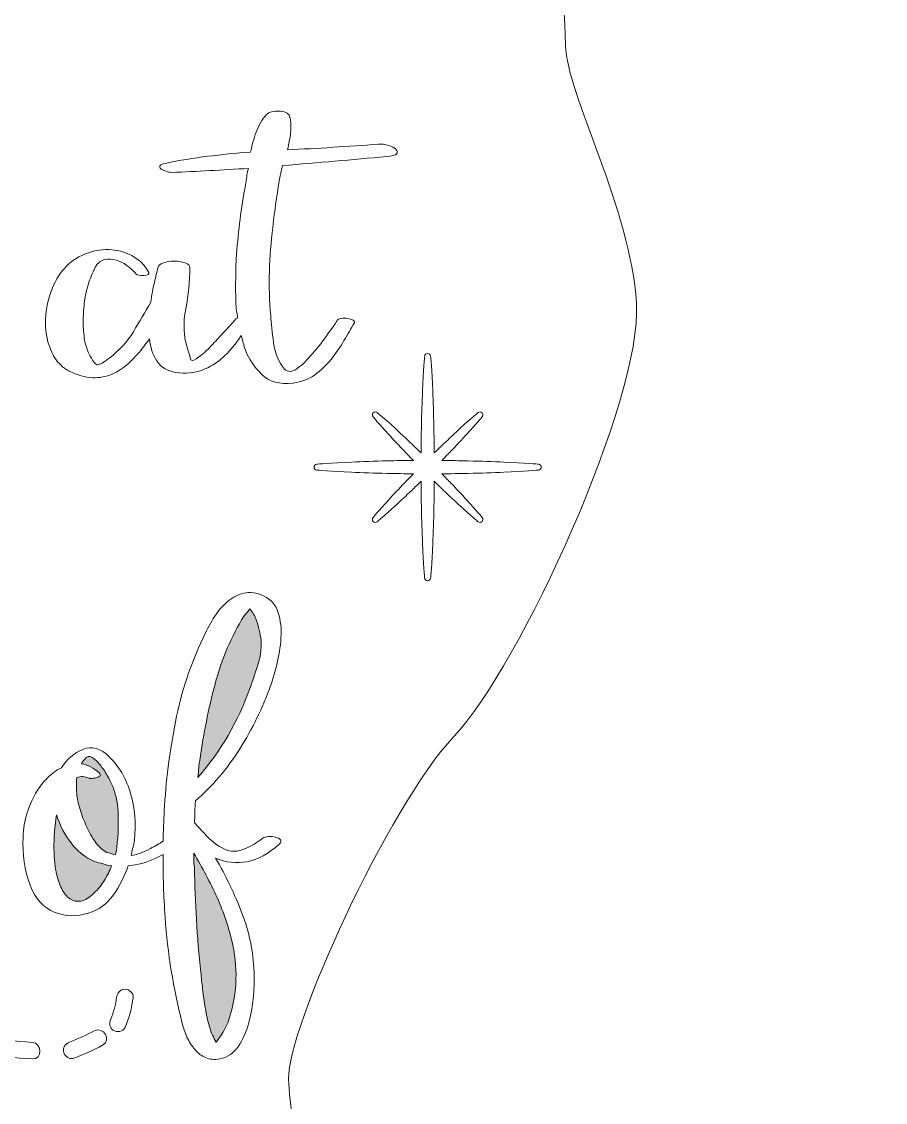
# Model space of a CAD drawing. Header units: inches. Extents: x 291 to 1011, y -741 to -6.
# Drawn here: x 800.8 to 1011.1, y -527.4 to -264.4 of the extents above; entities that cross this region are included whole.
import ezdxf

# ---------------------------------------------------------------- set-up
doc = ezdxf.new("R2010")
doc.units = ezdxf.units.IN
doc.header["$MEASUREMENT"] = 0
doc.layers.add('Layer 1', color=7, linetype='Continuous')

# ---------------------------------------------------------------- blocks, each defined once
blk = doc.blocks.new('block 3')
at = {"layer": 'Layer 1', "lineweight": 0}
for points, knots in [([(1005.25, -148.93), (1002.34, -146.02), (995.2, -138.36), (992.02, -133.06), (988.86, -127.77), (983.56, -103.16), (977.74, -95.49), (971.91, -87.81), (950.22, -63.99), (935.4, -59.76), (920.58, -55.53), (917.94, -55.53), (915.82, -51.56), (913.7, -47.6), (928.26, -14.78), (926.4, -10.55), (924.56, -6.32), (918.74, -10.55), (915.56, -13.19), (912.38, -15.85), (906.03, -24.31), (904.18, -23.26), (902.33, -22.19), (902.33, -15.31), (898.88, -15.05), (895.45, -14.78), (875.08, -29.33), (866.87, -35.95), (858.67, -42.56), (852.07, -48.52), (834.32, -61.88), (816.58, -75.26), (794.26, -89.86), (775.57, -132.39), (756.08, -176.75), (757.04, -236.19), (723.83, -244.64), (690.62, -253.07), (645.65, -244.02), (598.38, -272.6), (551.11, -301.18), (510.88, -349.51), (491.13, -456.76), (475.75, -540.27), (479.61, -587.41), (479.75, -609.2), (431.92, -567.89), (405.83, -506.33), (413.95, -465.47), (425.73, -406.27), (496.62, -317.55), (513.7, -257.02), (530.77, -196.49), (532.91, -112.64), (466.64, -81.68), (410.57, -55.49), (357.48, -76.89), (335.02, -111.94), (312.57, -147.01), (310.01, -191.11), (332.77, -223.41), (355.54, -255.7), (397.02, -266.47), (405.79, -249.27), (423.01, -215.51), (377.12, -210.42), (367.02, -201.47), (356.91, -192.54), (345.64, -160.51), (376.1, -135.23), (406.57, -109.95), (450.77, -118.97), (466.67, -152.4), (482.58, -185.82), (470.97, -256.45), (431.98, -310.26), (291.39, -504.28), (386.9, -628.38), (463.52, -669.05), (469.21, -672.07), (474.93, -674.84), (480.65, -677.38), (483.09, -684.1), (486.5, -689.93), (491.13, -693.85), (509.48, -709.37), (514.41, -707.26), (520.77, -712.9), (527.12, -718.55), (517.94, -722.07), (548.28, -723.49), (578.63, -724.89), (625.2, -733.36), (645.65, -733.36), (666.12, -733.36), (674.59, -727.72), (683.05, -731.25), (691.52, -734.78), (718.33, -741.12), (731.74, -736.19), (745.16, -731.25), (751.5, -722.07), (748.32, -708.32), (745.16, -694.55), (729.8, -685.03), (729.8, -685.03), (729.8, -685.03), (736.16, -679.73), (736.16, -679.73), (736.16, -679.73), (767.38, -678.14), (779.55, -677.62), (791.73, -677.09), (805.48, -670.75), (807.6, -672.86), (809.71, -674.98), (811.3, -696.14), (819.78, -705.14), (828.24, -714.14), (833.53, -717.31), (844.64, -718.37), (855.76, -719.43), (891.74, -716.78), (899.15, -713.08), (906.56, -709.37), (908.15, -697.21), (904.97, -690.32), (901.79, -683.44), (895.45, -678.68), (895.45, -678.68), (895.45, -678.68), (908.5, -680.45), (915.21, -668.81), (921.9, -657.15), (920.85, -646.58), (914.5, -641.28), (908.15, -635.99), (888.74, -632.81), (885.57, -629.65), (882.39, -626.47), (879.58, -588.35), (876.05, -574.25), (872.52, -560.13), (866.16, -533.67), (865.81, -521.68), (865.46, -509.68), (889.8, -455.71), (906.03, -438.41), (922.25, -421.13), (951.89, -356.21), (950.49, -332.93), (949.08, -309.65), (933.56, -282.48), (933.19, -270.13), (932.84, -257.79), (931.08, -235.21), (939.9, -226.03), (948.73, -216.86), (981.71, -215.35), (989.12, -206.89), (996.52, -198.42), (993.09, -194.71), (995.2, -193.13), (997.32, -191.55), (1000.75, -189.16), (1003.14, -184.93), (1005.52, -180.69), (1003.41, -175.93), (1005.79, -174.07), (1008.16, -172.23), (1011.07, -168.25), (1010.82, -162.7), (1010.55, -157.14), (1008.16, -151.84), (1005.25, -148.93)], [0, 0, 0, 0, 1, 1, 1, 2, 2, 2, 3, 3, 3, 4, 4, 4, 5, 5, 5, 6, 6, 6, 7, 7, 7, 8, 8, 8, 9, 9, 9, 10, 10, 10, 11, 11, 11, 12, 12, 12, 13, 13, 13, 14, 14, 14, 15, 15, 15, 16, 16, 16, 17, 17, 17, 18, 18, 18, 19, 19, 19, 20, 20, 20, 21, 21, 21, 22, 22, 22, 23, 23, 23, 24, 24, 24, 25, 25, 25, 26, 26, 26, 27, 27, 27, 28, 28, 28, 29, 29, 29, 30, 30, 30, 31, 31, 31, 32, 32, 32, 33, 33, 33, 34, 34, 34, 35, 35, 35, 36, 36, 36, 37, 37, 37, 38, 38, 38, 39, 39, 39, 40, 40, 40, 41, 41, 41, 42, 42, 42, 43, 43, 43, 44, 44, 44, 45, 45, 45, 46, 46, 46, 47, 47, 47, 48, 48, 48, 49, 49, 49, 50, 50, 50, 51, 51, 51, 52, 52, 52, 53, 53, 53, 54, 54, 54, 55, 55, 55, 56, 56, 56, 57, 57, 57, 58, 58, 58, 58]), ([(859.26, -350.26), (857.46, -348.46), (856.14, -346.54), (855.35, -344.44), (854.88, -343.25), (854.6, -342.02), (854.28, -340.8), (854.06, -341.12), (853.9, -341.38), (853.67, -341.7), (852.54, -343.34), (851.23, -344.83), (849.76, -346.15), (848.3, -347.47), (846.62, -348.49), (844.75, -349.22), (842.88, -349.96), (840.76, -350.13), (838.39, -349.77), (836.24, -349.41), (834.68, -348.46), (833.72, -346.97), (832.75, -345.46), (832.16, -343.65), (831.94, -341.57), (831.7, -341.93), (831.48, -342.25), (831.27, -342.52), (831.02, -342.79), (830.81, -343.12), (830.58, -343.48), (829.57, -344.76), (828.46, -345.98), (827.27, -347.17), (826.08, -348.36), (824.79, -349.3), (823.36, -349.97), (821.96, -350.66), (820.4, -351.02), (818.7, -351.06), (817.01, -351.12), (815.13, -350.69), (813.09, -349.77), (810.83, -348.77), (809.19, -347.14), (808.18, -344.91), (807.15, -342.68), (806.65, -340.29), (806.65, -337.74), (806.65, -335.18), (807.07, -332.7), (807.92, -330.28), (808.77, -327.87), (809.86, -325.93), (811.23, -324.47), (812.58, -322.92), (814.23, -321.76), (816.15, -320.98), (818.06, -320.21), (820.03, -319.84), (822.01, -319.89), (823.98, -319.93), (825.85, -320.42), (827.62, -321.32), (829.35, -322.23), (830.75, -323.61), (831.78, -325.43), (831.99, -325.88), (831.59, -326.13), (830.58, -326.18), (829.57, -326.22), (828.94, -326.11), (828.71, -325.83), (828.26, -325.29), (827.62, -324.67), (826.75, -323.99), (825.92, -323.3), (824.98, -322.8), (823.95, -322.49), (822.94, -322.17), (821.98, -322.1), (821.07, -322.27), (820.17, -322.46), (819.38, -323.1), (818.7, -324.19), (818.36, -324.93), (818.04, -325.63), (817.77, -326.32), (817.47, -327), (817.23, -327.7), (817.01, -328.43), (816.56, -329.98), (816.23, -331.52), (816.07, -333.01), (815.9, -334.52), (815.81, -336.04), (815.81, -337.61), (815.81, -339.06), (815.94, -340.47), (816.15, -341.84), (816.37, -343.21), (816.83, -344.53), (817.5, -345.81), (818.31, -347.26), (818.93, -347.97), (819.38, -347.92), (819.83, -347.88), (820.73, -347.36), (822.09, -346.35), (824.57, -344.44), (826.57, -342.27), (828.03, -339.86), (829.5, -337.44), (830.92, -335.05), (832.28, -332.67), (832.51, -330.95), (832.78, -329.35), (833.13, -327.89), (833.48, -326.44), (833.75, -325.25), (833.97, -324.34), (834.08, -323.78), (834.54, -323.38), (835.34, -323.1), (836.13, -322.83), (836.99, -322.69), (837.96, -322.69), (838.93, -322.69), (839.79, -322.83), (840.6, -323.1), (841.38, -323.38), (841.79, -323.78), (841.79, -324.34), (841.79, -327.61), (841.44, -330.95), (840.76, -334.32), (840.09, -337.69), (840.25, -341.01), (841.28, -344.3), (841.49, -344.84), (841.69, -345.51), (841.87, -346.28), (842.03, -347.05), (842.52, -347.13), (843.31, -346.48), (844.21, -345.85), (845.01, -345.22), (845.68, -344.57), (846.36, -343.94), (847.06, -343.25), (847.73, -342.52), (848.63, -341.51), (849.51, -340.56), (850.36, -339.65), (851.21, -338.74), (852.08, -337.78), (853, -336.77), (853.04, -336.69), (853.28, -336.65), (853.41, -336.58), (853.24, -335.32), (853.01, -334.05), (852.97, -332.74), (852.86, -328.69), (852.92, -324.74), (853.14, -320.91), (853.37, -318.08), (853.66, -315.28), (853.99, -312.51), (854.33, -309.72), (854.79, -306.92), (855.35, -304.09), (855.46, -303.45), (855.54, -302.81), (855.61, -302.17), (855.66, -301.54), (855.81, -300.85), (856.03, -300.13), (852.86, -300.3), (849.74, -300.49), (846.61, -300.67), (843.5, -300.85), (840.41, -300.99), (837.37, -301.08), (836.91, -301.08), (836.43, -300.99), (835.91, -300.81), (835.4, -300.63), (835.03, -300.42), (834.73, -300.19), (834.46, -299.97), (834.37, -299.74), (834.49, -299.51), (834.59, -299.28), (835.05, -299.08), (835.83, -298.89), (839.23, -298.16), (842.66, -297.59), (846.1, -297.18), (849.55, -296.77), (853.04, -296.42), (856.54, -296.15), (856.89, -294.51), (857.32, -292.89), (857.91, -291.3), (858.47, -289.7), (859.32, -288.27), (860.45, -286.99), (860.68, -286.72), (861.07, -286.51), (861.63, -286.37), (862.2, -286.24), (862.79, -286.17), (863.42, -286.17), (864.04, -286.17), (864.61, -286.29), (865.12, -286.51), (865.63, -286.74), (865.93, -287.05), (866.04, -287.4), (866.39, -288.68), (866.47, -290), (866.31, -291.37), (866.13, -292.74), (865.88, -294.16), (865.54, -295.61), (869.16, -295.43), (872.84, -295.22), (876.57, -294.99), (880.32, -294.77), (883.98, -294.51), (887.61, -294.24), (888.51, -294.16), (889.36, -294.24), (890.15, -294.51), (890.93, -294.79), (891.53, -295.12), (891.93, -295.47), (892.33, -295.84), (892.39, -296.21), (892.11, -296.57), (891.82, -296.93), (891, -297.16), (889.64, -297.26), (885.45, -297.61), (881.26, -297.99), (877.08, -298.35), (872.89, -298.71), (868.65, -299.08), (864.34, -299.44), (864.23, -299.9), (864.12, -300.37), (864.02, -300.88), (863.91, -301.38), (863.77, -301.85), (863.67, -302.31), (863.33, -304.32), (863.02, -306.32), (862.74, -308.33), (862.45, -310.34), (862.2, -312.39), (861.97, -314.49), (861.52, -318.04), (861.24, -321.61), (861.12, -325.21), (861.01, -328.82), (861.12, -332.41), (861.47, -335.96), (861.58, -337.78), (861.81, -339.99), (862.14, -342.59), (862.48, -345.19), (863.4, -347.31), (864.85, -348.95), (865.66, -349.77), (866.67, -349.73), (867.91, -348.81), (869.16, -347.9), (870.44, -346.67), (871.74, -345.12), (873.03, -343.57), (874.24, -342), (875.39, -340.39), (876.52, -338.8), (877.25, -337.74), (877.6, -337.19), (877.7, -336.92), (878.04, -336.73), (878.62, -336.64), (879.19, -336.55), (879.72, -336.55), (880.21, -336.64), (880.72, -336.73), (881.15, -336.86), (881.5, -337.05), (881.83, -337.23), (881.95, -337.46), (881.83, -337.74), (881.04, -339.02), (880.18, -340.45), (879.29, -342.04), (878.38, -343.64), (877.33, -345.16), (876.14, -346.63), (874.96, -348.09), (873.62, -349.34), (872.17, -350.39), (870.69, -351.44), (868.93, -352.1), (866.9, -352.37), (863.61, -352.73), (861.07, -352.02), (859.26, -350.26)], [0, 0, 0, 0, 1, 1, 1, 2, 2, 2, 3, 3, 3, 4, 4, 4, 5, 5, 5, 6, 6, 6, 7, 7, 7, 8, 8, 8, 9, 9, 9, 10, 10, 10, 11, 11, 11, 12, 12, 12, 13, 13, 13, 14, 14, 14, 15, 15, 15, 16, 16, 16, 17, 17, 17, 18, 18, 18, 19, 19, 19, 20, 20, 20, 21, 21, 21, 22, 22, 22, 23, 23, 23, 24, 24, 24, 25, 25, 25, 26, 26, 26, 27, 27, 27, 28, 28, 28, 29, 29, 29, 30, 30, 30, 31, 31, 31, 32, 32, 32, 33, 33, 33, 34, 34, 34, 35, 35, 35, 36, 36, 36, 37, 37, 37, 38, 38, 38, 39, 39, 39, 40, 40, 40, 41, 41, 41, 42, 42, 42, 43, 43, 43, 44, 44, 44, 45, 45, 45, 46, 46, 46, 47, 47, 47, 48, 48, 48, 49, 49, 49, 50, 50, 50, 51, 51, 51, 52, 52, 52, 53, 53, 53, 54, 54, 54, 55, 55, 55, 56, 56, 56, 57, 57, 57, 58, 58, 58, 59, 59, 59, 60, 60, 60, 61, 61, 61, 62, 62, 62, 63, 63, 63, 64, 64, 64, 65, 65, 65, 66, 66, 66, 67, 67, 67, 68, 68, 68, 69, 69, 69, 70, 70, 70, 71, 71, 71, 72, 72, 72, 73, 73, 73, 74, 74, 74, 75, 75, 75, 76, 76, 76, 77, 77, 77, 78, 78, 78, 79, 79, 79, 80, 80, 80, 81, 81, 81, 82, 82, 82, 83, 83, 83, 84, 84, 84, 85, 85, 85, 86, 86, 86, 87, 87, 87, 88, 88, 88, 89, 89, 89, 90, 90, 90, 91, 91, 91, 92, 92, 92, 93, 93, 93, 94, 94, 94, 95, 95, 95, 96, 96, 96, 97, 97, 97, 98, 98, 98, 99, 99, 99, 100, 100, 100, 101, 101, 101, 102, 102, 102, 103, 103, 103, 104, 104, 104, 104]), ([(927.09, -373.33), (926.98, -373.45), (926.82, -373.53), (926.65, -373.55), (926.61, -373.55), (923.2, -373.86), (918.2, -374.07), (915.63, -374.18), (912.64, -374.29), (909.55, -374.34), (909.01, -374.36), (908.47, -374.37), (907.92, -374.38), (906.87, -374.4), (905.78, -374.42), (904.67, -374.42), (904.67, -374.42), (903.11, -374.44), (903.11, -374.44), (903.56, -374.88), (904, -375.34), (904.43, -375.8), (904.69, -376.07), (904.96, -376.35), (905.23, -376.62), (906.64, -378.1), (908.02, -379.56), (909.19, -380.84), (911.45, -383.31), (912.92, -385.07), (912.93, -385.08), (913.17, -385.38), (913.16, -385.79), (912.89, -386.06), (912.62, -386.33), (912.2, -386.35), (911.91, -386.1), (911.9, -386.09), (910.14, -384.62), (907.66, -382.36), (906.39, -381.19), (904.92, -379.81), (903.45, -378.4), (903.18, -378.14), (902.91, -377.89), (902.64, -377.62), (902.18, -377.19), (901.72, -376.74), (901.27, -376.28), (901.27, -376.28), (901.25, -377.86), (901.25, -377.86), (901.25, -378.92), (901.23, -380), (901.21, -381.04), (901.2, -381.6), (901.19, -382.17), (901.17, -382.72), (901.12, -385.78), (901.02, -388.76), (900.9, -391.37), (900.69, -396.38), (900.38, -399.79), (900.38, -399.82), (900.34, -400.2), (900.03, -400.48), (899.65, -400.48), (899.27, -400.48), (898.96, -400.2), (898.94, -399.82), (898.92, -399.79), (898.63, -396.38), (898.41, -391.37), (898.29, -388.73), (898.19, -385.74), (898.13, -382.72), (898.13, -382.18), (898.11, -381.63), (898.1, -381.07), (898.07, -380.03), (898.06, -378.94), (898.06, -377.85), (898.06, -377.85), (898.05, -376.28), (898.05, -376.28), (897.57, -376.74), (897.12, -377.2), (896.65, -377.64), (896.39, -377.89), (896.12, -378.14), (895.86, -378.4), (894.4, -379.8), (892.94, -381.17), (891.63, -382.36), (889.17, -384.62), (887.4, -386.09), (887.39, -386.1), (887.11, -386.35), (886.68, -386.33), (886.42, -386.06), (886.15, -385.79), (886.12, -385.38), (886.37, -385.09), (886.38, -385.07), (887.85, -383.31), (890.12, -380.84), (891.3, -379.54), (892.67, -378.09), (894.09, -376.62), (894.35, -376.34), (894.64, -376.04), (894.92, -375.76), (895.34, -375.31), (895.76, -374.87), (896.19, -374.44), (896.19, -374.44), (894.62, -374.42), (894.62, -374.42), (893.56, -374.42), (892.51, -374.4), (891.47, -374.38), (890.89, -374.37), (890.33, -374.36), (889.76, -374.34), (886.69, -374.29), (883.7, -374.19), (881.11, -374.07), (876.1, -373.86), (872.69, -373.55), (872.67, -373.55), (872.29, -373.52), (872.01, -373.2), (872.01, -372.82), (872.01, -372.46), (872.29, -372.13), (872.67, -372.11), (872.69, -372.11), (876.1, -371.8), (881.11, -371.58), (883.78, -371.46), (886.76, -371.37), (889.75, -371.3), (890.3, -371.3), (890.85, -371.28), (891.4, -371.27), (892.46, -371.24), (893.55, -371.23), (894.62, -371.23), (894.62, -371.23), (896.2, -371.22), (896.2, -371.22), (895.73, -370.76), (895.28, -370.29), (894.84, -369.83), (894.58, -369.56), (894.34, -369.29), (894.09, -369.03), (892.68, -367.58), (891.31, -366.12), (890.12, -364.82), (887.86, -362.34), (886.38, -360.59), (886.37, -360.56), (886.14, -360.28), (886.15, -359.85), (886.42, -359.59), (886.68, -359.32), (887.11, -359.31), (887.39, -359.55), (887.4, -359.56), (889.17, -361.03), (891.65, -363.3), (892.94, -364.49), (894.41, -365.86), (895.86, -367.26), (896.13, -367.51), (896.4, -367.78), (896.69, -368.05), (897.13, -368.48), (897.59, -368.91), (898.05, -369.37), (898.05, -369.37), (898.06, -367.8), (898.06, -367.8), (898.06, -366.73), (898.07, -365.67), (898.1, -364.64), (898.11, -364.06), (898.13, -363.5), (898.13, -362.93), (898.19, -359.89), (898.29, -356.9), (898.41, -354.28), (898.63, -349.27), (898.92, -345.86), (898.94, -345.84), (898.96, -345.46), (899.27, -345.18), (899.65, -345.18), (900.03, -345.18), (900.34, -345.46), (900.38, -345.84), (900.38, -345.86), (900.69, -349.27), (900.89, -354.28), (901.01, -356.84), (901.1, -359.83), (901.17, -362.92), (901.19, -363.48), (901.2, -364.04), (901.2, -364.6), (901.23, -365.64), (901.25, -366.72), (901.25, -367.8), (901.25, -367.8), (901.27, -369.37), (901.27, -369.37), (901.72, -368.91), (902.2, -368.46), (902.65, -368.01), (902.92, -367.76), (903.18, -367.51), (903.45, -367.26), (904.89, -365.87), (906.36, -364.49), (907.66, -363.3), (910.14, -361.03), (911.9, -359.56), (911.91, -359.55), (912.2, -359.31), (912.62, -359.32), (912.89, -359.59), (913.16, -359.86), (913.17, -360.28), (912.93, -360.56), (912.92, -360.59), (911.45, -362.34), (909.17, -364.82), (907.99, -366.11), (906.63, -367.58), (905.23, -369.03), (904.96, -369.3), (904.7, -369.57), (904.43, -369.86), (904, -370.3), (903.56, -370.76), (903.11, -371.22), (903.11, -371.22), (904.67, -371.23), (904.67, -371.23), (905.74, -371.23), (906.8, -371.26), (907.81, -371.27), (908.41, -371.28), (908.99, -371.3), (909.55, -371.31), (912.65, -371.37), (915.64, -371.46), (918.2, -371.58), (923.21, -371.8), (926.61, -372.11), (926.65, -372.11), (927.02, -372.13), (927.31, -372.46), (927.31, -372.82), (927.31, -373.02), (927.23, -373.21), (927.09, -373.33)], [0, 0, 0, 0, 1, 1, 1, 2, 2, 2, 3, 3, 3, 4, 4, 4, 5, 5, 5, 6, 6, 6, 7, 7, 7, 8, 8, 8, 9, 9, 9, 10, 10, 10, 11, 11, 11, 12, 12, 12, 13, 13, 13, 14, 14, 14, 15, 15, 15, 16, 16, 16, 17, 17, 17, 18, 18, 18, 19, 19, 19, 20, 20, 20, 21, 21, 21, 22, 22, 22, 23, 23, 23, 24, 24, 24, 25, 25, 25, 26, 26, 26, 27, 27, 27, 28, 28, 28, 29, 29, 29, 30, 30, 30, 31, 31, 31, 32, 32, 32, 33, 33, 33, 34, 34, 34, 35, 35, 35, 36, 36, 36, 37, 37, 37, 38, 38, 38, 39, 39, 39, 40, 40, 40, 41, 41, 41, 42, 42, 42, 43, 43, 43, 44, 44, 44, 45, 45, 45, 46, 46, 46, 47, 47, 47, 48, 48, 48, 49, 49, 49, 50, 50, 50, 51, 51, 51, 52, 52, 52, 53, 53, 53, 54, 54, 54, 55, 55, 55, 56, 56, 56, 57, 57, 57, 58, 58, 58, 59, 59, 59, 60, 60, 60, 61, 61, 61, 62, 62, 62, 63, 63, 63, 64, 64, 64, 65, 65, 65, 66, 66, 66, 67, 67, 67, 68, 68, 68, 69, 69, 69, 70, 70, 70, 71, 71, 71, 72, 72, 72, 73, 73, 73, 74, 74, 74, 75, 75, 75, 76, 76, 76, 77, 77, 77, 78, 78, 78, 79, 79, 79, 80, 80, 80, 81, 81, 81, 82, 82, 82, 83, 83, 83, 84, 84, 84, 85, 85, 85, 86, 86, 86, 87, 87, 87, 88, 88, 88, 89, 89, 89, 89]), ([(863.95, -414.41), (863.8, -416.6), (863.46, -418.76), (862.94, -420.86), (862.41, -422.95), (861.9, -424.67), (861.43, -426.05), (859.5, -431.38), (857.02, -436.49), (853.94, -441.36), (850.88, -446.23), (847.28, -450.44), (843.16, -454.01), (843.07, -454.96), (843.01, -455.87), (843.01, -456.76), (843.01, -457.65), (842.96, -458.57), (842.87, -459.51), (842.87, -459.51), (843.01, -459.51), (843.01, -459.51), (843.78, -460.35), (844.58, -461.21), (845.39, -462.1), (846.21, -462.99), (847.1, -463.81), (848.05, -464.54), (850.17, -466.11), (852.13, -466.64), (853.94, -466.11), (855.77, -465.59), (857.64, -464.59), (859.57, -463.12), (859.84, -462.92), (860.3, -462.78), (860.92, -462.73), (861.55, -462.68), (862.13, -462.73), (862.66, -462.89), (863.18, -463.04), (863.57, -463.26), (863.8, -463.51), (864.04, -463.78), (863.96, -464.12), (863.59, -464.54), (860.9, -466.95), (858.26, -468.39), (855.68, -468.86), (853.09, -469.33), (850.54, -469.04), (848.05, -468), (850.54, -472.28), (852.67, -476.74), (854.45, -481.35), (856.23, -485.96), (857.21, -490.72), (857.4, -495.66), (857.5, -497.22), (857.44, -499.13), (857.25, -501.39), (857.07, -503.64), (856.69, -505.87), (856.11, -508.06), (855.54, -510.26), (854.67, -512.2), (853.52, -513.88), (852.36, -515.55), (850.88, -516.55), (849.06, -516.86), (847.72, -517.08), (846.57, -516.97), (845.61, -516.55), (844.64, -516.13), (843.78, -515.47), (843.01, -514.58), (842.25, -513.69), (841.6, -512.67), (841.07, -511.53), (840.55, -510.37), (840.14, -509.17), (839.85, -507.91), (837.75, -499.74), (836.37, -491.22), (835.75, -482.37), (835.39, -477.2), (835.24, -472.11), (835.25, -467.1), (834.61, -467.42), (833.97, -467.77), (833.3, -468.08), (831.15, -469.08), (828.98, -469.67), (826.75, -469.88), (825.91, -472.39), (824.69, -474.75), (823.17, -476.94), (821.63, -479.15), (819.61, -480.62), (817.12, -481.35), (814.24, -482.29), (811.46, -482.21), (808.77, -481.11), (806.09, -480.01), (804.12, -477.85), (802.87, -474.6), (801.53, -470.92), (800.97, -467.03), (801.16, -462.89), (801.35, -458.76), (802.5, -455.01), (804.61, -451.64), (805.28, -450.5), (806.12, -449.43), (807.13, -448.44), (808.14, -447.44), (809.25, -446.62), (810.51, -446), (811.84, -443.9), (813.59, -442.42), (815.75, -441.51), (817.92, -440.62), (820.04, -441.23), (822.16, -443.32), (824.84, -445.94), (826.66, -449.27), (827.63, -453.3), (828.59, -457.33), (828.72, -461.24), (828.06, -465.01), (827.86, -465.53), (827.67, -466.31), (827.48, -467.36), (829.11, -467.06), (830.69, -466.48), (832.22, -465.64), (833.29, -465.06), (834.3, -464.47), (835.27, -463.89), (835.32, -461.41), (835.4, -458.96), (835.54, -456.52), (835.91, -449.39), (836.83, -442.17), (838.27, -434.84), (839.71, -427.5), (841.95, -420.7), (845.03, -414.41), (845.71, -412.83), (846.5, -411.27), (847.47, -409.69), (848.43, -408.13), (849.55, -406.78), (850.79, -405.69), (852.03, -404.59), (853.39, -403.86), (854.88, -403.5), (856.36, -403.12), (858.04, -403.36), (859.84, -404.2), (861.58, -405.03), (862.72, -406.39), (863.3, -408.28), (863.87, -410.16), (864.1, -412.21), (863.95, -414.41)], [0, 0, 0, 0, 1, 1, 1, 2, 2, 2, 3, 3, 3, 4, 4, 4, 5, 5, 5, 6, 6, 6, 7, 7, 7, 8, 8, 8, 9, 9, 9, 10, 10, 10, 11, 11, 11, 12, 12, 12, 13, 13, 13, 14, 14, 14, 15, 15, 15, 16, 16, 16, 17, 17, 17, 18, 18, 18, 19, 19, 19, 20, 20, 20, 21, 21, 21, 22, 22, 22, 23, 23, 23, 24, 24, 24, 25, 25, 25, 26, 26, 26, 27, 27, 27, 28, 28, 28, 29, 29, 29, 30, 30, 30, 31, 31, 31, 32, 32, 32, 33, 33, 33, 34, 34, 34, 35, 35, 35, 36, 36, 36, 37, 37, 37, 38, 38, 38, 39, 39, 39, 40, 40, 40, 41, 41, 41, 42, 42, 42, 43, 43, 43, 44, 44, 44, 45, 45, 45, 46, 46, 46, 47, 47, 47, 48, 48, 48, 49, 49, 49, 50, 50, 50, 51, 51, 51, 52, 52, 52, 53, 53, 53, 54, 54, 54, 55, 55, 55, 55]), ([(825.99, -509.22), (825.55, -510.23), (824.07, -510.45), (823.22, -509.95), (822.2, -509.36), (822.07, -508.18), (822.5, -507.19), (823.21, -505.53), (823.72, -503.71), (823.95, -501.92), (824.1, -500.83), (824.76, -499.9), (825.97, -499.9), (826.97, -499.9), (828.14, -500.83), (827.99, -501.92), (827.66, -504.48), (827.01, -506.85), (825.99, -509.22)], [0, 0, 0, 0, 1, 1, 1, 2, 2, 2, 3, 3, 3, 4, 4, 4, 5, 5, 5, 6, 6, 6, 6]), ([(812.49, -512.78), (814.55, -511.97), (816.54, -511.05), (818.5, -510.03), (820.81, -508.84), (822.85, -512.33), (820.54, -513.52), (818.27, -514.7), (815.94, -515.74), (813.57, -516.68), (812.54, -517.08), (811.34, -516.24), (811.07, -515.27), (810.76, -514.14), (811.48, -513.18), (812.49, -512.78)], [0, 0, 0, 0, 1, 1, 1, 2, 2, 2, 3, 3, 3, 4, 4, 4, 5, 5, 5, 5]), ([(803.35, -512.82), (805.94, -513.02), (805.95, -517.06), (803.35, -516.86), (799.39, -516.56), (795.43, -516.25), (791.47, -515.96), (788.9, -515.76), (788.88, -511.71), (791.47, -511.92), (795.43, -512.21), (799.39, -512.52), (803.35, -512.82)], [0, 0, 0, 0, 1, 1, 1, 2, 2, 2, 3, 3, 3, 4, 4, 4, 4])]:
    blk.add_open_spline(points, degree=3, knots=knots, dxfattribs=at)
blk = doc.blocks.new('block 2')
at = {"layer": 'Layer 1', "true_color": 0xffffff}
h = blk.add_hatch(color=7, dxfattribs=at)
h.dxf.hatch_style = 2
edge = h.paths.add_edge_path()
edge.add_spline(control_points=[(857.98, -410.16), (857.6, -409.01), (857.07, -408.07), (856.39, -407.34), (856.39, -407.34), (856.25, -407.5), (856.25, -407.5), (856.06, -407.71), (855.84, -407.96), (855.61, -408.28), (855.36, -408.6), (855.15, -408.86), (854.95, -409.06), (851.88, -413.99), (849.54, -419.52), (847.9, -425.64), (846.28, -431.78), (845.08, -437.77), (844.31, -443.64), (844.12, -444.47), (843.99, -445.26), (843.95, -446), (843.9, -446.73), (843.83, -447.51), (843.73, -448.35), (849.3, -441.96), (853.52, -434.74), (856.39, -426.67), (857.16, -424.57), (857.88, -422.37), (858.56, -420.07), (859.22, -417.76), (859.32, -415.46), (858.84, -413.15), (858.65, -412.31), (858.36, -411.32), (857.98, -410.16)], knot_values=[0, 0, 0, 0, 1, 1, 1, 2, 2, 2, 3, 3, 3, 4, 4, 4, 5, 5, 5, 6, 6, 6, 7, 7, 7, 8, 8, 8, 9, 9, 9, 10, 10, 10, 11, 11, 11, 12, 12, 12, 12], degree=3, periodic=1)
h = blk.add_hatch(color=7, dxfattribs=at)
h.dxf.hatch_style = 2
edge = h.paths.add_edge_path()
edge.add_spline(control_points=[(822.73, -449.92), (822.54, -449.51), (822.18, -448.82), (821.65, -447.88), (821.13, -446.94), (820.55, -446.07), (819.93, -445.29), (819.3, -444.5), (818.66, -443.9), (817.99, -443.48), (817.31, -443.06), (816.69, -443.22), (816.12, -443.95), (815.73, -444.37), (815.5, -444.74), (815.4, -445.05), (816.92, -445.26), (818.36, -446), (819.71, -447.25), (820, -447.56), (820.07, -447.8), (819.93, -447.96), (819.78, -448.11), (819.52, -448.25), (819.14, -448.35), (818.75, -448.46), (818.36, -448.53), (817.99, -448.59), (817.6, -448.64), (817.36, -448.61), (817.26, -448.51), (816.21, -448.09), (815.2, -448.04), (814.24, -448.35), (814.15, -449.71), (814.15, -451.02), (814.24, -452.28), (814.34, -453.43), (814.61, -454.72), (815.04, -456.13), (815.47, -457.54), (816, -458.93), (816.62, -460.29), (817.24, -461.66), (817.97, -462.92), (818.77, -464.07), (819.59, -465.22), (820.53, -466.05), (821.58, -466.58), (822.16, -466.79), (822.82, -467), (823.6, -467.21), (823.78, -466.69), (823.9, -466.11), (823.96, -465.48), (824.01, -464.85), (824.08, -464.23), (824.17, -463.59), (824.36, -461.39), (824.4, -459.09), (824.31, -456.68), (824.22, -454.27), (823.69, -452.02), (822.73, -449.92)], knot_values=[0, 0, 0, 0, 1, 1, 1, 2, 2, 2, 3, 3, 3, 4, 4, 4, 5, 5, 5, 6, 6, 6, 7, 7, 7, 8, 8, 8, 9, 9, 9, 10, 10, 10, 11, 11, 11, 12, 12, 12, 13, 13, 13, 14, 14, 14, 15, 15, 15, 16, 16, 16, 17, 17, 17, 18, 18, 18, 19, 19, 19, 20, 20, 20, 21, 21, 21, 21], degree=3, periodic=1)
h = blk.add_hatch(color=7, dxfattribs=at)
h.dxf.hatch_style = 2
edge = h.paths.add_edge_path()
edge.add_spline(control_points=[(818.56, -468.78), (816.35, -467.84), (814.46, -466.34), (812.87, -464.3), (811.29, -462.26), (810.12, -459.98), (809.35, -457.47), (808.87, -460.19), (808.66, -462.92), (808.7, -465.64), (808.75, -468.36), (808.97, -470.46), (809.35, -471.92), (809.64, -473.18), (810.05, -474.36), (810.58, -475.46), (811.1, -476.56), (811.77, -477.37), (812.59, -477.9), (813.4, -478.42), (814.29, -478.6), (815.25, -478.45), (816.21, -478.29), (817.26, -477.63), (818.42, -476.48), (819.48, -475.54), (820.33, -474.49), (821.01, -473.34), (821.68, -472.19), (822.25, -471.04), (822.73, -469.88), (821.97, -469.78), (821.27, -469.62), (820.65, -469.41), (820.03, -469.2), (819.32, -468.99), (818.56, -468.78)], knot_values=[0, 0, 0, 0, 1, 1, 1, 2, 2, 2, 3, 3, 3, 4, 4, 4, 5, 5, 5, 6, 6, 6, 7, 7, 7, 8, 8, 8, 9, 9, 9, 10, 10, 10, 11, 11, 11, 12, 12, 12, 12], degree=3, periodic=1)
h = blk.add_hatch(color=7, dxfattribs=at)
h.dxf.hatch_style = 2
edge = h.paths.add_edge_path()
edge.add_spline(control_points=[(842.73, -468.54), (842.73, -469.12), (842.77, -469.67), (842.87, -470.19), (842.96, -474.49), (843.14, -478.76), (843.37, -483), (843.62, -487.24), (843.97, -491.52), (844.45, -495.81), (844.54, -497.07), (844.69, -498.43), (844.88, -499.89), (845.08, -501.36), (845.29, -502.88), (845.54, -504.45), (845.77, -506.02), (846.11, -507.54), (846.54, -509.01), (846.97, -510.47), (847.53, -511.73), (848.2, -512.78), (849.34, -511.31), (850.3, -509.69), (851.08, -507.91), (852.13, -504.87), (852.75, -501.78), (852.94, -498.64), (853.14, -495.49), (852.89, -492.35), (852.22, -489.21), (851.36, -485.12), (850.09, -481.25), (848.41, -477.58), (846.73, -473.91), (844.84, -470.3), (842.73, -466.74), (842.73, -467.37), (842.73, -467.97), (842.73, -468.54)], knot_values=[0, 0, 0, 0, 1, 1, 1, 2, 2, 2, 3, 3, 3, 4, 4, 4, 5, 5, 5, 6, 6, 6, 7, 7, 7, 8, 8, 8, 9, 9, 9, 10, 10, 10, 11, 11, 11, 12, 12, 12, 13, 13, 13, 13], degree=3, periodic=1)
at = {"layer": 'Layer 1', "lineweight": 0}
for points, knots in [([(857.98, -410.16), (857.6, -409.01), (857.07, -408.07), (856.39, -407.34), (856.39, -407.34), (856.25, -407.5), (856.25, -407.5), (856.06, -407.71), (855.84, -407.96), (855.61, -408.28), (855.36, -408.6), (855.15, -408.86), (854.95, -409.06), (851.88, -413.99), (849.54, -419.52), (847.9, -425.64), (846.28, -431.78), (845.08, -437.77), (844.31, -443.64), (844.12, -444.47), (843.99, -445.26), (843.95, -446), (843.9, -446.73), (843.83, -447.51), (843.73, -448.35), (849.3, -441.96), (853.52, -434.74), (856.39, -426.67), (857.16, -424.57), (857.88, -422.37), (858.56, -420.07), (859.22, -417.76), (859.32, -415.46), (858.84, -413.15), (858.65, -412.31), (858.36, -411.32), (857.98, -410.16)], [0, 0, 0, 0, 1, 1, 1, 2, 2, 2, 3, 3, 3, 4, 4, 4, 5, 5, 5, 6, 6, 6, 7, 7, 7, 8, 8, 8, 9, 9, 9, 10, 10, 10, 11, 11, 11, 12, 12, 12, 12]), ([(822.73, -449.92), (822.54, -449.51), (822.18, -448.82), (821.65, -447.88), (821.13, -446.94), (820.55, -446.07), (819.93, -445.29), (819.3, -444.5), (818.66, -443.9), (817.99, -443.48), (817.31, -443.06), (816.69, -443.22), (816.12, -443.95), (815.73, -444.37), (815.5, -444.74), (815.4, -445.05), (816.92, -445.26), (818.36, -446), (819.71, -447.25), (820, -447.56), (820.07, -447.8), (819.93, -447.96), (819.78, -448.11), (819.52, -448.25), (819.14, -448.35), (818.75, -448.46), (818.36, -448.53), (817.99, -448.59), (817.6, -448.64), (817.36, -448.61), (817.26, -448.51), (816.21, -448.09), (815.2, -448.04), (814.24, -448.35), (814.15, -449.71), (814.15, -451.02), (814.24, -452.28), (814.34, -453.43), (814.61, -454.72), (815.04, -456.13), (815.47, -457.54), (816, -458.93), (816.62, -460.29), (817.24, -461.66), (817.97, -462.92), (818.77, -464.07), (819.59, -465.22), (820.53, -466.05), (821.58, -466.58), (822.16, -466.79), (822.82, -467), (823.6, -467.21), (823.78, -466.69), (823.9, -466.11), (823.96, -465.48), (824.01, -464.85), (824.08, -464.23), (824.17, -463.59), (824.36, -461.39), (824.4, -459.09), (824.31, -456.68), (824.22, -454.27), (823.69, -452.02), (822.73, -449.92)], [0, 0, 0, 0, 1, 1, 1, 2, 2, 2, 3, 3, 3, 4, 4, 4, 5, 5, 5, 6, 6, 6, 7, 7, 7, 8, 8, 8, 9, 9, 9, 10, 10, 10, 11, 11, 11, 12, 12, 12, 13, 13, 13, 14, 14, 14, 15, 15, 15, 16, 16, 16, 17, 17, 17, 18, 18, 18, 19, 19, 19, 20, 20, 20, 21, 21, 21, 21]), ([(818.56, -468.78), (816.35, -467.84), (814.46, -466.34), (812.87, -464.3), (811.29, -462.26), (810.12, -459.98), (809.35, -457.47), (808.87, -460.19), (808.66, -462.92), (808.7, -465.64), (808.75, -468.36), (808.97, -470.46), (809.35, -471.92), (809.64, -473.18), (810.05, -474.36), (810.58, -475.46), (811.1, -476.56), (811.77, -477.37), (812.59, -477.9), (813.4, -478.42), (814.29, -478.6), (815.25, -478.45), (816.21, -478.29), (817.26, -477.63), (818.42, -476.48), (819.48, -475.54), (820.33, -474.49), (821.01, -473.34), (821.68, -472.19), (822.25, -471.04), (822.73, -469.88), (821.97, -469.78), (821.27, -469.62), (820.65, -469.41), (820.03, -469.2), (819.32, -468.99), (818.56, -468.78)], [0, 0, 0, 0, 1, 1, 1, 2, 2, 2, 3, 3, 3, 4, 4, 4, 5, 5, 5, 6, 6, 6, 7, 7, 7, 8, 8, 8, 9, 9, 9, 10, 10, 10, 11, 11, 11, 12, 12, 12, 12]), ([(842.73, -468.54), (842.73, -469.12), (842.77, -469.67), (842.87, -470.19), (842.96, -474.49), (843.14, -478.76), (843.37, -483), (843.62, -487.24), (843.97, -491.52), (844.45, -495.81), (844.54, -497.07), (844.69, -498.43), (844.88, -499.89), (845.08, -501.36), (845.29, -502.88), (845.54, -504.45), (845.77, -506.02), (846.11, -507.54), (846.54, -509.01), (846.97, -510.47), (847.53, -511.73), (848.2, -512.78), (849.34, -511.31), (850.3, -509.69), (851.08, -507.91), (852.13, -504.87), (852.75, -501.78), (852.94, -498.64), (853.14, -495.49), (852.89, -492.35), (852.22, -489.21), (851.36, -485.12), (850.09, -481.25), (848.41, -477.58), (846.73, -473.91), (844.84, -470.3), (842.73, -466.74), (842.73, -467.37), (842.73, -467.97), (842.73, -468.54)], [0, 0, 0, 0, 1, 1, 1, 2, 2, 2, 3, 3, 3, 4, 4, 4, 5, 5, 5, 6, 6, 6, 7, 7, 7, 8, 8, 8, 9, 9, 9, 10, 10, 10, 11, 11, 11, 12, 12, 12, 13, 13, 13, 13])]:
    blk.add_open_spline(points, degree=3, knots=knots, dxfattribs=at)
at = {"layer": 'Layer 1'}
blk.add_blockref('block 3', (0, 0), dxfattribs=at)

msp = doc.modelspace()

# ---------------------------------------------------------------- block references
at = {"layer": 'Layer 1'}
msp.add_blockref('block 2', (0, 0), dxfattribs=at)

doc.saveas('drawing.dxf')
